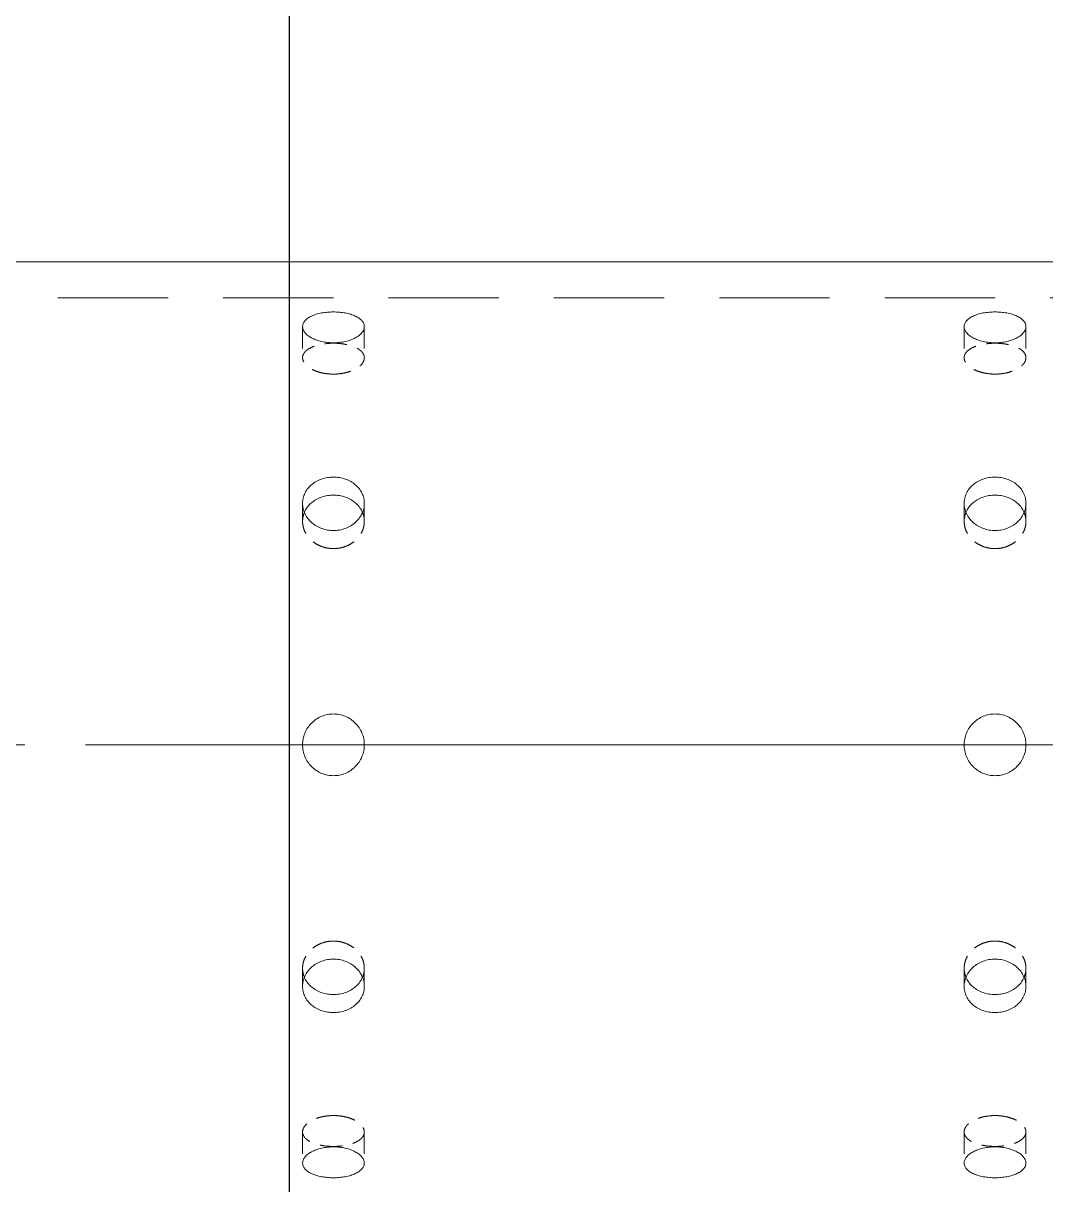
# Model space of a CAD drawing. Header units: millimetres. Extents: x -46397 to 283259, y -8690 to 23983.
# Drawn here: x 120721.3 to 120953.1, y 199.9 to 463.3 of the extents above; entities that cross this region are included whole.
import ezdxf

# ---------------------------------------------------------------- set-up
doc = ezdxf.new("R2010")
doc.units = ezdxf.units.MM
doc.linetypes.add('CENTER', pattern=[2, 1.25, -0.25, 0.25, -0.25])
doc.linetypes.add('HIDDENX2', pattern=[0.75, 0.5, -0.25])
doc.layers.add('DUONGCHINH', color=7, linetype='Continuous', lineweight=25)
doc.layers.add('DUONGTAM', color=1, linetype='CENTER', lineweight=0)
doc.layers.add('flashshoot', color=7, linetype='Continuous')

# ---------------------------------------------------------------- blocks, each defined once
blk = doc.blocks.new('A$C90275d84')
at = {"color": 2, "linetype": 'Continuous', "lineweight": 0, "ltscale": 10}
blk.add_line((-109.55, 1960), (-109.55, -3000), dxfattribs=at)
at = {"color": 1, "linetype": 'HIDDENX2', "lineweight": 0, "ltscale": 50}
blk.add_line((-101.37, 1960), (-101.37, -3000), dxfattribs=at)
at = {"color": 1, "linetype": 'HIDDENX2', "lineweight": 0, "ltscale": 10}
for p, q in [((-94.87, -1333), (-87.79, -1333)), ((-54.77, -1333), (-50.68, -1333)), ((50.68, -1333), (54.77, -1333)), ((87.79, -1333), (94.87, -1333)), ((-94.87, -1347), (-87.79, -1347)), ((-54.77, -1347), (-50.68, -1347)), ((50.68, -1347), (54.77, -1347)), ((87.79, -1347), (94.87, -1347)), ((-94.87, -1483), (-87.79, -1483)), ((-54.77, -1483), (-50.68, -1483)), ((50.68, -1483), (54.77, -1483)), ((87.79, -1483), (94.87, -1483)), ((-94.87, -1497), (-87.79, -1497)), ((-54.77, -1497), (-50.68, -1497)), ((50.68, -1497), (54.77, -1497)), ((87.79, -1497), (94.87, -1497))]:
    blk.add_line(p, q, dxfattribs=at)
at = {"color": 2, "linetype": 'Continuous', "lineweight": 0, "ltscale": 10}
for points, knots in [([(-91.18, -1340), (-91.18, -1340.44), (-91.2, -1340.89), (-91.3, -1341.8), (-91.38, -1342.25), (-91.57, -1343.11), (-91.69, -1343.52), (-91.98, -1344.29), (-92.13, -1344.64), (-92.47, -1345.26), (-92.66, -1345.55), (-93.06, -1346.07), (-93.28, -1346.29), (-93.73, -1346.65), (-93.96, -1346.78), (-94.42, -1346.96), (-94.65, -1347), (-95.09, -1347), (-95.32, -1346.96), (-95.76, -1346.78), (-95.98, -1346.65), (-96.39, -1346.29), (-96.59, -1346.07), (-96.94, -1345.55), (-97.11, -1345.26), (-97.39, -1344.64), (-97.53, -1344.29), (-97.76, -1343.52), (-97.86, -1343.11), (-98.02, -1342.25), (-98.08, -1341.8), (-98.16, -1340.89), (-98.18, -1340.44), (-98.18, -1339.56), (-98.16, -1339.11), (-98.08, -1338.2), (-98.02, -1337.75), (-97.86, -1336.89), (-97.76, -1336.48), (-97.53, -1335.71), (-97.39, -1335.36), (-97.11, -1334.74), (-96.94, -1334.45), (-96.59, -1333.93), (-96.39, -1333.71), (-95.98, -1333.35), (-95.76, -1333.22), (-95.32, -1333.04), (-95.09, -1333), (-94.65, -1333), (-94.42, -1333.04), (-93.96, -1333.22), (-93.73, -1333.35), (-93.28, -1333.71), (-93.06, -1333.93), (-92.66, -1334.45), (-92.47, -1334.74), (-92.13, -1335.36), (-91.98, -1335.71), (-91.69, -1336.48), (-91.57, -1336.89), (-91.38, -1337.75), (-91.3, -1338.2), (-91.2, -1339.11), (-91.18, -1339.56), (-91.18, -1340)], [0, 0, 0, 0, 1.318789, 1.318789, 2.637578, 2.637578, 3.956368, 3.956368, 5.275157, 5.275157, 6.593945, 6.593945, 7.912734, 7.912734, 9.231522, 9.231522, 10.550311, 10.550311, 11.869099, 11.869099, 13.187888, 13.187888, 14.506676, 14.506676, 15.825465, 15.825465, 17.144254, 17.144254, 18.463043, 18.463043, 19.781833, 19.781833, 21.100622, 21.100622, 22.419411, 22.419411, 23.7382, 23.7382, 25.05699, 25.05699, 26.375779, 26.375779, 27.694567, 27.694567, 29.013356, 29.013356, 30.332144, 30.332144, 31.650933, 31.650933, 32.969721, 32.969721, 34.28851, 34.28851, 35.607298, 35.607298, 36.926087, 36.926087, 38.244876, 38.244876, 39.563665, 39.563665, 40.882454, 40.882454, 42.201244, 42.201244, 42.201244, 42.201244]), ([(-48.6, -1340), (-48.6, -1340.44), (-48.64, -1340.89), (-48.8, -1341.8), (-48.92, -1342.25), (-49.24, -1343.11), (-49.44, -1343.52), (-49.9, -1344.29), (-50.16, -1344.64), (-50.71, -1345.26), (-51.02, -1345.55), (-51.7, -1346.07), (-52.06, -1346.29), (-52.82, -1346.65), (-53.21, -1346.78), (-54, -1346.96), (-54.39, -1347), (-55.16, -1347), (-55.55, -1346.96), (-56.33, -1346.78), (-56.71, -1346.65), (-57.45, -1346.29), (-57.8, -1346.07), (-58.45, -1345.55), (-58.74, -1345.26), (-59.27, -1344.64), (-59.51, -1344.29), (-59.94, -1343.52), (-60.13, -1343.11), (-60.43, -1342.25), (-60.54, -1341.8), (-60.69, -1340.89), (-60.73, -1340.44), (-60.73, -1339.56), (-60.69, -1339.11), (-60.54, -1338.2), (-60.43, -1337.75), (-60.13, -1336.89), (-59.94, -1336.48), (-59.51, -1335.71), (-59.27, -1335.36), (-58.74, -1334.74), (-58.45, -1334.45), (-57.8, -1333.93), (-57.45, -1333.71), (-56.71, -1333.35), (-56.33, -1333.22), (-55.55, -1333.04), (-55.16, -1333), (-54.39, -1333), (-54, -1333.04), (-53.21, -1333.22), (-52.82, -1333.35), (-52.06, -1333.71), (-51.7, -1333.93), (-51.02, -1334.45), (-50.71, -1334.74), (-50.16, -1335.36), (-49.9, -1335.71), (-49.44, -1336.48), (-49.24, -1336.89), (-48.92, -1337.75), (-48.8, -1338.2), (-48.64, -1339.11), (-48.6, -1339.56), (-48.6, -1340)], [0, 0, 0, 0, 1.318789, 1.318789, 2.637578, 2.637578, 3.956368, 3.956368, 5.275157, 5.275157, 6.593945, 6.593945, 7.912734, 7.912734, 9.231522, 9.231522, 10.550311, 10.550311, 11.869099, 11.869099, 13.187888, 13.187888, 14.506676, 14.506676, 15.825465, 15.825465, 17.144254, 17.144254, 18.463043, 18.463043, 19.781833, 19.781833, 21.100622, 21.100622, 22.419411, 22.419411, 23.7382, 23.7382, 25.05699, 25.05699, 26.375779, 26.375779, 27.694567, 27.694567, 29.013356, 29.013356, 30.332144, 30.332144, 31.650933, 31.650933, 32.969721, 32.969721, 34.28851, 34.28851, 35.607298, 35.607298, 36.926087, 36.926087, 38.244876, 38.244876, 39.563665, 39.563665, 40.882454, 40.882454, 42.201244, 42.201244, 42.201244, 42.201244]), ([(-52.72, -1333.41), (-52.81, -1333.45), (-52.9, -1333.49), (-53.36, -1333.71), (-53.71, -1333.93), (-54.35, -1334.45), (-54.65, -1334.74), (-55.17, -1335.36), (-55.42, -1335.71), (-55.85, -1336.48), (-56.03, -1336.89), (-56.33, -1337.75), (-56.44, -1338.2), (-56.59, -1339.11), (-56.63, -1339.56), (-56.63, -1340.44), (-56.59, -1340.89), (-56.44, -1341.8), (-56.33, -1342.25), (-56.03, -1343.11), (-55.85, -1343.52), (-55.42, -1344.29), (-55.17, -1344.64), (-54.65, -1345.26), (-54.35, -1345.55), (-53.71, -1346.07), (-53.36, -1346.29), (-52.9, -1346.51), (-52.81, -1346.55), (-52.72, -1346.59)], [12.868165, 12.868165, 12.868165, 12.868165, 13.188536, 13.188536, 14.507389, 14.507389, 15.826243, 15.826243, 17.145097, 17.145097, 18.463951, 18.463951, 19.782805, 19.782805, 21.10166, 21.10166, 22.420514, 22.420514, 23.739368, 23.739368, 25.058222, 25.058222, 26.377077, 26.377077, 27.69593, 27.69593, 29.014783, 29.014783, 29.335155, 29.335155, 29.335155, 29.335155]), ([(-7, -1340), (-7, -1339.56), (-6.96, -1339.11), (-6.78, -1338.2), (-6.65, -1337.75), (-6.29, -1336.89), (-6.07, -1336.48), (-5.55, -1335.71), (-5.26, -1335.36), (-4.64, -1334.74), (-4.29, -1334.45), (-3.52, -1333.93), (-3.11, -1333.71), (-2.25, -1333.35), (-1.8, -1333.22), (-0.89, -1333.04), (-0.44, -1333), (0.44, -1333), (0.89, -1333.04), (1.8, -1333.22), (2.25, -1333.35), (3.11, -1333.71), (3.52, -1333.93), (4.29, -1334.45), (4.64, -1334.74), (5.26, -1335.36), (5.55, -1335.71), (6.07, -1336.48), (6.29, -1336.89), (6.65, -1337.75), (6.78, -1338.2), (6.96, -1339.11), (7, -1339.56), (7, -1340.44), (6.96, -1340.89), (6.78, -1341.8), (6.65, -1342.25), (6.29, -1343.11), (6.07, -1343.52), (5.55, -1344.29), (5.26, -1344.64), (4.64, -1345.26), (4.29, -1345.55), (3.52, -1346.07), (3.11, -1346.29), (2.25, -1346.65), (1.8, -1346.78), (0.89, -1346.96), (0.44, -1347), (-0.44, -1347), (-0.89, -1346.96), (-1.8, -1346.78), (-2.25, -1346.65), (-3.11, -1346.29), (-3.52, -1346.07), (-4.29, -1345.55), (-4.64, -1345.26), (-5.26, -1344.64), (-5.55, -1344.29), (-6.07, -1343.52), (-6.29, -1343.11), (-6.65, -1342.25), (-6.78, -1341.8), (-6.96, -1340.89), (-7, -1340.44), (-7, -1340)], [0, 0, 0, 0, 1.318789, 1.318789, 2.637578, 2.637578, 3.956368, 3.956368, 5.275157, 5.275157, 6.593945, 6.593945, 7.912734, 7.912734, 9.231522, 9.231522, 10.550311, 10.550311, 11.869099, 11.869099, 13.187888, 13.187888, 14.506676, 14.506676, 15.825465, 15.825465, 17.144254, 17.144254, 18.463043, 18.463043, 19.781833, 19.781833, 21.100622, 21.100622, 22.419411, 22.419411, 23.7382, 23.7382, 25.05699, 25.05699, 26.375779, 26.375779, 27.694567, 27.694567, 29.013356, 29.013356, 30.332144, 30.332144, 31.650933, 31.650933, 32.969721, 32.969721, 34.28851, 34.28851, 35.607298, 35.607298, 36.926087, 36.926087, 38.244876, 38.244876, 39.563665, 39.563665, 40.882454, 40.882454, 42.201244, 42.201244, 42.201244, 42.201244]), ([(48.6, -1340), (48.6, -1339.56), (48.64, -1339.11), (48.8, -1338.2), (48.92, -1337.75), (49.24, -1336.89), (49.44, -1336.48), (49.9, -1335.71), (50.16, -1335.36), (50.71, -1334.74), (51.02, -1334.45), (51.7, -1333.93), (52.06, -1333.71), (52.82, -1333.35), (53.21, -1333.22), (54, -1333.04), (54.39, -1333), (55.16, -1333), (55.55, -1333.04), (56.33, -1333.22), (56.71, -1333.35), (57.45, -1333.71), (57.8, -1333.93), (58.45, -1334.45), (58.74, -1334.74), (59.27, -1335.36), (59.51, -1335.71), (59.94, -1336.48), (60.13, -1336.89), (60.43, -1337.75), (60.54, -1338.2), (60.69, -1339.11), (60.73, -1339.56), (60.73, -1340.44), (60.69, -1340.89), (60.54, -1341.8), (60.43, -1342.25), (60.13, -1343.11), (59.94, -1343.52), (59.51, -1344.29), (59.27, -1344.64), (58.74, -1345.26), (58.45, -1345.55), (57.8, -1346.07), (57.45, -1346.29), (56.71, -1346.65), (56.33, -1346.78), (55.55, -1346.96), (55.16, -1347), (54.39, -1347), (54, -1346.96), (53.21, -1346.78), (52.82, -1346.65), (52.06, -1346.29), (51.7, -1346.07), (51.02, -1345.55), (50.71, -1345.26), (50.16, -1344.64), (49.9, -1344.29), (49.44, -1343.52), (49.24, -1343.11), (48.92, -1342.25), (48.8, -1341.8), (48.64, -1340.89), (48.6, -1340.44), (48.6, -1340)], [0, 0, 0, 0, 1.318789, 1.318789, 2.637578, 2.637578, 3.956368, 3.956368, 5.275157, 5.275157, 6.593945, 6.593945, 7.912734, 7.912734, 9.231522, 9.231522, 10.550311, 10.550311, 11.869099, 11.869099, 13.187888, 13.187888, 14.506676, 14.506676, 15.825465, 15.825465, 17.144254, 17.144254, 18.463043, 18.463043, 19.781833, 19.781833, 21.100622, 21.100622, 22.419411, 22.419411, 23.7382, 23.7382, 25.05699, 25.05699, 26.375779, 26.375779, 27.694567, 27.694567, 29.013356, 29.013356, 30.332144, 30.332144, 31.650933, 31.650933, 32.969721, 32.969721, 34.28851, 34.28851, 35.607298, 35.607298, 36.926087, 36.926087, 38.244876, 38.244876, 39.563665, 39.563665, 40.882454, 40.882454, 42.201244, 42.201244, 42.201244, 42.201244]), ([(52.72, -1346.59), (52.81, -1346.55), (52.9, -1346.51), (53.36, -1346.29), (53.71, -1346.07), (54.35, -1345.55), (54.65, -1345.26), (55.17, -1344.64), (55.42, -1344.29), (55.85, -1343.52), (56.03, -1343.11), (56.33, -1342.25), (56.44, -1341.8), (56.59, -1340.89), (56.63, -1340.44), (56.63, -1339.56), (56.59, -1339.11), (56.44, -1338.2), (56.33, -1337.75), (56.03, -1336.89), (55.85, -1336.48), (55.42, -1335.71), (55.17, -1335.36), (54.65, -1334.74), (54.35, -1334.45), (53.71, -1333.93), (53.36, -1333.71), (52.9, -1333.49), (52.81, -1333.45), (52.72, -1333.41)], [12.868165, 12.868165, 12.868165, 12.868165, 13.188536, 13.188536, 14.507389, 14.507389, 15.826243, 15.826243, 17.145097, 17.145097, 18.463951, 18.463951, 19.782805, 19.782805, 21.10166, 21.10166, 22.420514, 22.420514, 23.739368, 23.739368, 25.058222, 25.058222, 26.377077, 26.377077, 27.69593, 27.69593, 29.014783, 29.014783, 29.335155, 29.335155, 29.335155, 29.335155]), ([(91.18, -1340), (91.18, -1339.56), (91.2, -1339.11), (91.3, -1338.2), (91.38, -1337.75), (91.57, -1336.89), (91.69, -1336.48), (91.98, -1335.71), (92.13, -1335.36), (92.47, -1334.74), (92.66, -1334.45), (93.06, -1333.93), (93.28, -1333.71), (93.73, -1333.35), (93.96, -1333.22), (94.42, -1333.04), (94.65, -1333), (95.09, -1333), (95.32, -1333.04), (95.76, -1333.22), (95.98, -1333.35), (96.39, -1333.71), (96.59, -1333.93), (96.94, -1334.45), (97.11, -1334.74), (97.39, -1335.36), (97.53, -1335.71), (97.76, -1336.48), (97.86, -1336.89), (98.02, -1337.75), (98.08, -1338.2), (98.16, -1339.11), (98.18, -1339.56), (98.18, -1340.44), (98.16, -1340.89), (98.08, -1341.8), (98.02, -1342.25), (97.86, -1343.11), (97.76, -1343.52), (97.53, -1344.29), (97.39, -1344.64), (97.11, -1345.26), (96.94, -1345.55), (96.59, -1346.07), (96.39, -1346.29), (95.98, -1346.65), (95.76, -1346.78), (95.32, -1346.96), (95.09, -1347), (94.65, -1347), (94.42, -1346.96), (93.96, -1346.78), (93.73, -1346.65), (93.28, -1346.29), (93.06, -1346.07), (92.66, -1345.55), (92.47, -1345.26), (92.13, -1344.64), (91.98, -1344.29), (91.69, -1343.52), (91.57, -1343.11), (91.38, -1342.25), (91.3, -1341.8), (91.2, -1340.89), (91.18, -1340.44), (91.18, -1340)], [0, 0, 0, 0, 1.318789, 1.318789, 2.637578, 2.637578, 3.956368, 3.956368, 5.275157, 5.275157, 6.593945, 6.593945, 7.912734, 7.912734, 9.231522, 9.231522, 10.550311, 10.550311, 11.869099, 11.869099, 13.187888, 13.187888, 14.506676, 14.506676, 15.825465, 15.825465, 17.144254, 17.144254, 18.463043, 18.463043, 19.781833, 19.781833, 21.100622, 21.100622, 22.419411, 22.419411, 23.7382, 23.7382, 25.05699, 25.05699, 26.375779, 26.375779, 27.694567, 27.694567, 29.013356, 29.013356, 30.332144, 30.332144, 31.650933, 31.650933, 32.969721, 32.969721, 34.28851, 34.28851, 35.607298, 35.607298, 36.926087, 36.926087, 38.244876, 38.244876, 39.563665, 39.563665, 40.882454, 40.882454, 42.201244, 42.201244, 42.201244, 42.201244]), ([(-91.18, -1490), (-91.18, -1490.44), (-91.2, -1490.89), (-91.3, -1491.8), (-91.38, -1492.25), (-91.57, -1493.11), (-91.69, -1493.52), (-91.98, -1494.29), (-92.13, -1494.64), (-92.47, -1495.26), (-92.66, -1495.55), (-93.06, -1496.07), (-93.28, -1496.29), (-93.73, -1496.65), (-93.96, -1496.78), (-94.42, -1496.96), (-94.65, -1497), (-95.09, -1497), (-95.32, -1496.96), (-95.76, -1496.78), (-95.98, -1496.65), (-96.39, -1496.29), (-96.59, -1496.07), (-96.94, -1495.55), (-97.11, -1495.26), (-97.39, -1494.64), (-97.53, -1494.29), (-97.76, -1493.52), (-97.86, -1493.11), (-98.02, -1492.25), (-98.08, -1491.8), (-98.16, -1490.89), (-98.18, -1490.44), (-98.18, -1489.56), (-98.16, -1489.11), (-98.08, -1488.2), (-98.02, -1487.75), (-97.86, -1486.89), (-97.76, -1486.48), (-97.53, -1485.71), (-97.39, -1485.36), (-97.11, -1484.74), (-96.94, -1484.45), (-96.59, -1483.93), (-96.39, -1483.71), (-95.98, -1483.35), (-95.76, -1483.22), (-95.32, -1483.04), (-95.09, -1483), (-94.65, -1483), (-94.42, -1483.04), (-93.96, -1483.22), (-93.73, -1483.35), (-93.28, -1483.71), (-93.06, -1483.93), (-92.66, -1484.45), (-92.47, -1484.74), (-92.13, -1485.36), (-91.98, -1485.71), (-91.69, -1486.48), (-91.57, -1486.89), (-91.38, -1487.75), (-91.3, -1488.2), (-91.2, -1489.11), (-91.18, -1489.56), (-91.18, -1490)], [0, 0, 0, 0, 1.318789, 1.318789, 2.637578, 2.637578, 3.956368, 3.956368, 5.275157, 5.275157, 6.593945, 6.593945, 7.912734, 7.912734, 9.231522, 9.231522, 10.550311, 10.550311, 11.869099, 11.869099, 13.187888, 13.187888, 14.506676, 14.506676, 15.825465, 15.825465, 17.144254, 17.144254, 18.463043, 18.463043, 19.781833, 19.781833, 21.100622, 21.100622, 22.419411, 22.419411, 23.7382, 23.7382, 25.05699, 25.05699, 26.375779, 26.375779, 27.694567, 27.694567, 29.013356, 29.013356, 30.332144, 30.332144, 31.650933, 31.650933, 32.969721, 32.969721, 34.28851, 34.28851, 35.607298, 35.607298, 36.926087, 36.926087, 38.244876, 38.244876, 39.563665, 39.563665, 40.882454, 40.882454, 42.201244, 42.201244, 42.201244, 42.201244]), ([(-48.6, -1490), (-48.6, -1490.44), (-48.64, -1490.89), (-48.8, -1491.8), (-48.92, -1492.25), (-49.24, -1493.11), (-49.44, -1493.52), (-49.9, -1494.29), (-50.16, -1494.64), (-50.71, -1495.26), (-51.02, -1495.55), (-51.7, -1496.07), (-52.06, -1496.29), (-52.82, -1496.65), (-53.21, -1496.78), (-54, -1496.96), (-54.39, -1497), (-55.16, -1497), (-55.55, -1496.96), (-56.33, -1496.78), (-56.71, -1496.65), (-57.45, -1496.29), (-57.8, -1496.07), (-58.45, -1495.55), (-58.74, -1495.26), (-59.27, -1494.64), (-59.51, -1494.29), (-59.94, -1493.52), (-60.13, -1493.11), (-60.43, -1492.25), (-60.54, -1491.8), (-60.69, -1490.89), (-60.73, -1490.44), (-60.73, -1489.56), (-60.69, -1489.11), (-60.54, -1488.2), (-60.43, -1487.75), (-60.13, -1486.89), (-59.94, -1486.48), (-59.51, -1485.71), (-59.27, -1485.36), (-58.74, -1484.74), (-58.45, -1484.45), (-57.8, -1483.93), (-57.45, -1483.71), (-56.71, -1483.35), (-56.33, -1483.22), (-55.55, -1483.04), (-55.16, -1483), (-54.39, -1483), (-54, -1483.04), (-53.21, -1483.22), (-52.82, -1483.35), (-52.06, -1483.71), (-51.7, -1483.93), (-51.02, -1484.45), (-50.71, -1484.74), (-50.16, -1485.36), (-49.9, -1485.71), (-49.44, -1486.48), (-49.24, -1486.89), (-48.92, -1487.75), (-48.8, -1488.2), (-48.64, -1489.11), (-48.6, -1489.56), (-48.6, -1490)], [0, 0, 0, 0, 1.318789, 1.318789, 2.637578, 2.637578, 3.956368, 3.956368, 5.275157, 5.275157, 6.593945, 6.593945, 7.912734, 7.912734, 9.231522, 9.231522, 10.550311, 10.550311, 11.869099, 11.869099, 13.187888, 13.187888, 14.506676, 14.506676, 15.825465, 15.825465, 17.144254, 17.144254, 18.463043, 18.463043, 19.781833, 19.781833, 21.100622, 21.100622, 22.419411, 22.419411, 23.7382, 23.7382, 25.05699, 25.05699, 26.375779, 26.375779, 27.694567, 27.694567, 29.013356, 29.013356, 30.332144, 30.332144, 31.650933, 31.650933, 32.969721, 32.969721, 34.28851, 34.28851, 35.607298, 35.607298, 36.926087, 36.926087, 38.244876, 38.244876, 39.563665, 39.563665, 40.882454, 40.882454, 42.201244, 42.201244, 42.201244, 42.201244]), ([(-7, -1490), (-7, -1489.56), (-6.96, -1489.11), (-6.78, -1488.2), (-6.65, -1487.75), (-6.29, -1486.89), (-6.07, -1486.48), (-5.55, -1485.71), (-5.26, -1485.36), (-4.64, -1484.74), (-4.29, -1484.45), (-3.52, -1483.93), (-3.11, -1483.71), (-2.25, -1483.35), (-1.8, -1483.22), (-0.89, -1483.04), (-0.44, -1483), (0.44, -1483), (0.89, -1483.04), (1.8, -1483.22), (2.25, -1483.35), (3.11, -1483.71), (3.52, -1483.93), (4.29, -1484.45), (4.64, -1484.74), (5.26, -1485.36), (5.55, -1485.71), (6.07, -1486.48), (6.29, -1486.89), (6.65, -1487.75), (6.78, -1488.2), (6.96, -1489.11), (7, -1489.56), (7, -1490.44), (6.96, -1490.89), (6.78, -1491.8), (6.65, -1492.25), (6.29, -1493.11), (6.07, -1493.52), (5.55, -1494.29), (5.26, -1494.64), (4.64, -1495.26), (4.29, -1495.55), (3.52, -1496.07), (3.11, -1496.29), (2.25, -1496.65), (1.8, -1496.78), (0.89, -1496.96), (0.44, -1497), (-0.44, -1497), (-0.89, -1496.96), (-1.8, -1496.78), (-2.25, -1496.65), (-3.11, -1496.29), (-3.52, -1496.07), (-4.29, -1495.55), (-4.64, -1495.26), (-5.26, -1494.64), (-5.55, -1494.29), (-6.07, -1493.52), (-6.29, -1493.11), (-6.65, -1492.25), (-6.78, -1491.8), (-6.96, -1490.89), (-7, -1490.44), (-7, -1490)], [0, 0, 0, 0, 1.318789, 1.318789, 2.637578, 2.637578, 3.956368, 3.956368, 5.275157, 5.275157, 6.593945, 6.593945, 7.912734, 7.912734, 9.231522, 9.231522, 10.550311, 10.550311, 11.869099, 11.869099, 13.187888, 13.187888, 14.506676, 14.506676, 15.825465, 15.825465, 17.144254, 17.144254, 18.463043, 18.463043, 19.781833, 19.781833, 21.100622, 21.100622, 22.419411, 22.419411, 23.7382, 23.7382, 25.05699, 25.05699, 26.375779, 26.375779, 27.694567, 27.694567, 29.013356, 29.013356, 30.332144, 30.332144, 31.650933, 31.650933, 32.969721, 32.969721, 34.28851, 34.28851, 35.607298, 35.607298, 36.926087, 36.926087, 38.244876, 38.244876, 39.563665, 39.563665, 40.882454, 40.882454, 42.201244, 42.201244, 42.201244, 42.201244]), ([(48.6, -1490), (48.6, -1489.56), (48.64, -1489.11), (48.8, -1488.2), (48.92, -1487.75), (49.24, -1486.89), (49.44, -1486.48), (49.9, -1485.71), (50.16, -1485.36), (50.71, -1484.74), (51.02, -1484.45), (51.7, -1483.93), (52.06, -1483.71), (52.82, -1483.35), (53.21, -1483.22), (54, -1483.04), (54.39, -1483), (55.16, -1483), (55.55, -1483.04), (56.33, -1483.22), (56.71, -1483.35), (57.45, -1483.71), (57.8, -1483.93), (58.45, -1484.45), (58.74, -1484.74), (59.27, -1485.36), (59.51, -1485.71), (59.94, -1486.48), (60.13, -1486.89), (60.43, -1487.75), (60.54, -1488.2), (60.69, -1489.11), (60.73, -1489.56), (60.73, -1490.44), (60.69, -1490.89), (60.54, -1491.8), (60.43, -1492.25), (60.13, -1493.11), (59.94, -1493.52), (59.51, -1494.29), (59.27, -1494.64), (58.74, -1495.26), (58.45, -1495.55), (57.8, -1496.07), (57.45, -1496.29), (56.71, -1496.65), (56.33, -1496.78), (55.55, -1496.96), (55.16, -1497), (54.39, -1497), (54, -1496.96), (53.21, -1496.78), (52.82, -1496.65), (52.06, -1496.29), (51.7, -1496.07), (51.02, -1495.55), (50.71, -1495.26), (50.16, -1494.64), (49.9, -1494.29), (49.44, -1493.52), (49.24, -1493.11), (48.92, -1492.25), (48.8, -1491.8), (48.64, -1490.89), (48.6, -1490.44), (48.6, -1490)], [0, 0, 0, 0, 1.318789, 1.318789, 2.637578, 2.637578, 3.956368, 3.956368, 5.275157, 5.275157, 6.593945, 6.593945, 7.912734, 7.912734, 9.231522, 9.231522, 10.550311, 10.550311, 11.869099, 11.869099, 13.187888, 13.187888, 14.506676, 14.506676, 15.825465, 15.825465, 17.144254, 17.144254, 18.463043, 18.463043, 19.781833, 19.781833, 21.100622, 21.100622, 22.419411, 22.419411, 23.7382, 23.7382, 25.05699, 25.05699, 26.375779, 26.375779, 27.694567, 27.694567, 29.013356, 29.013356, 30.332144, 30.332144, 31.650933, 31.650933, 32.969721, 32.969721, 34.28851, 34.28851, 35.607298, 35.607298, 36.926087, 36.926087, 38.244876, 38.244876, 39.563665, 39.563665, 40.882454, 40.882454, 42.201244, 42.201244, 42.201244, 42.201244]), ([(91.18, -1490), (91.18, -1489.56), (91.2, -1489.11), (91.3, -1488.2), (91.38, -1487.75), (91.57, -1486.89), (91.69, -1486.48), (91.98, -1485.71), (92.13, -1485.36), (92.47, -1484.74), (92.66, -1484.45), (93.06, -1483.93), (93.28, -1483.71), (93.73, -1483.35), (93.96, -1483.22), (94.42, -1483.04), (94.65, -1483), (95.09, -1483), (95.32, -1483.04), (95.76, -1483.22), (95.98, -1483.35), (96.39, -1483.71), (96.59, -1483.93), (96.94, -1484.45), (97.11, -1484.74), (97.39, -1485.36), (97.53, -1485.71), (97.76, -1486.48), (97.86, -1486.89), (98.02, -1487.75), (98.08, -1488.2), (98.16, -1489.11), (98.18, -1489.56), (98.18, -1490.44), (98.16, -1490.89), (98.08, -1491.8), (98.02, -1492.25), (97.86, -1493.11), (97.76, -1493.52), (97.53, -1494.29), (97.39, -1494.64), (97.11, -1495.26), (96.94, -1495.55), (96.59, -1496.07), (96.39, -1496.29), (95.98, -1496.65), (95.76, -1496.78), (95.32, -1496.96), (95.09, -1497), (94.65, -1497), (94.42, -1496.96), (93.96, -1496.78), (93.73, -1496.65), (93.28, -1496.29), (93.06, -1496.07), (92.66, -1495.55), (92.47, -1495.26), (92.13, -1494.64), (91.98, -1494.29), (91.69, -1493.52), (91.57, -1493.11), (91.38, -1492.25), (91.3, -1491.8), (91.2, -1490.89), (91.18, -1490.44), (91.18, -1490)], [0, 0, 0, 0, 1.318789, 1.318789, 2.637578, 2.637578, 3.956368, 3.956368, 5.275157, 5.275157, 6.593945, 6.593945, 7.912734, 7.912734, 9.231522, 9.231522, 10.550311, 10.550311, 11.869099, 11.869099, 13.187888, 13.187888, 14.506676, 14.506676, 15.825465, 15.825465, 17.144254, 17.144254, 18.463043, 18.463043, 19.781833, 19.781833, 21.100622, 21.100622, 22.419411, 22.419411, 23.7382, 23.7382, 25.05699, 25.05699, 26.375779, 26.375779, 27.694567, 27.694567, 29.013356, 29.013356, 30.332144, 30.332144, 31.650933, 31.650933, 32.969721, 32.969721, 34.28851, 34.28851, 35.607298, 35.607298, 36.926087, 36.926087, 38.244876, 38.244876, 39.563665, 39.563665, 40.882454, 40.882454, 42.201244, 42.201244, 42.201244, 42.201244]), ([(-52.72, -1483.41), (-52.81, -1483.45), (-52.9, -1483.49), (-53.36, -1483.71), (-53.71, -1483.93), (-54.35, -1484.45), (-54.65, -1484.74), (-55.17, -1485.36), (-55.42, -1485.71), (-55.85, -1486.48), (-56.03, -1486.89), (-56.33, -1487.75), (-56.44, -1488.2), (-56.59, -1489.11), (-56.63, -1489.56), (-56.63, -1490.44), (-56.59, -1490.89), (-56.44, -1491.8), (-56.33, -1492.25), (-56.03, -1493.11), (-55.85, -1493.52), (-55.42, -1494.29), (-55.17, -1494.64), (-54.65, -1495.26), (-54.35, -1495.55), (-53.71, -1496.07), (-53.36, -1496.29), (-52.9, -1496.51), (-52.81, -1496.55), (-52.72, -1496.59)], [12.868165, 12.868165, 12.868165, 12.868165, 13.188536, 13.188536, 14.507389, 14.507389, 15.826243, 15.826243, 17.145097, 17.145097, 18.463951, 18.463951, 19.782805, 19.782805, 21.10166, 21.10166, 22.420514, 22.420514, 23.739368, 23.739368, 25.058222, 25.058222, 26.377077, 26.377077, 27.69593, 27.69593, 29.014783, 29.014783, 29.335155, 29.335155, 29.335155, 29.335155]), ([(52.72, -1496.59), (52.81, -1496.55), (52.9, -1496.51), (53.36, -1496.29), (53.71, -1496.07), (54.35, -1495.55), (54.65, -1495.26), (55.17, -1494.64), (55.42, -1494.29), (55.85, -1493.52), (56.03, -1493.11), (56.33, -1492.25), (56.44, -1491.8), (56.59, -1490.89), (56.63, -1490.44), (56.63, -1489.56), (56.59, -1489.11), (56.44, -1488.2), (56.33, -1487.75), (56.03, -1486.89), (55.85, -1486.48), (55.42, -1485.71), (55.17, -1485.36), (54.65, -1484.74), (54.35, -1484.45), (53.71, -1483.93), (53.36, -1483.71), (52.9, -1483.49), (52.81, -1483.45), (52.72, -1483.41)], [12.868165, 12.868165, 12.868165, 12.868165, 13.188536, 13.188536, 14.507389, 14.507389, 15.826243, 15.826243, 17.145097, 17.145097, 18.463951, 18.463951, 19.782805, 19.782805, 21.10166, 21.10166, 22.420514, 22.420514, 23.739368, 23.739368, 25.058222, 25.058222, 26.377077, 26.377077, 27.69593, 27.69593, 29.014783, 29.014783, 29.335155, 29.335155, 29.335155, 29.335155])]:
    blk.add_open_spline(points, degree=3, knots=knots, dxfattribs=at)
at = {"color": 1, "linetype": 'HIDDENX2', "lineweight": 0, "ltscale": 10}
for points, knots in [([(-84.08, -1340), (-84.08, -1339.56), (-84.1, -1339.11), (-84.2, -1338.2), (-84.28, -1337.75), (-84.48, -1336.89), (-84.6, -1336.48), (-84.88, -1335.71), (-85.04, -1335.36), (-85.38, -1334.74), (-85.57, -1334.45), (-85.97, -1333.93), (-86.19, -1333.71), (-86.64, -1333.35), (-86.88, -1333.22), (-87.34, -1333.04), (-87.57, -1333), (-88.01, -1333), (-88.23, -1333.04), (-88.68, -1333.22), (-88.89, -1333.35), (-89.3, -1333.71), (-89.5, -1333.93), (-89.86, -1334.45), (-90.02, -1334.74), (-90.3, -1335.36), (-90.43, -1335.71), (-90.66, -1336.48), (-90.76, -1336.89), (-90.92, -1337.75), (-90.98, -1338.2), (-91.06, -1339.11), (-91.08, -1339.56), (-91.08, -1340.44), (-91.06, -1340.89), (-90.98, -1341.8), (-90.92, -1342.25), (-90.76, -1343.11), (-90.66, -1343.52), (-90.43, -1344.29), (-90.3, -1344.64), (-90.02, -1345.26), (-89.86, -1345.55), (-89.5, -1346.07), (-89.3, -1346.29), (-88.89, -1346.65), (-88.68, -1346.78), (-88.23, -1346.96), (-88.01, -1347), (-87.57, -1347), (-87.34, -1346.96), (-86.88, -1346.78), (-86.64, -1346.65), (-86.19, -1346.29), (-85.97, -1346.07), (-85.57, -1345.55), (-85.38, -1345.26), (-85.04, -1344.64), (-84.88, -1344.29), (-84.6, -1343.52), (-84.48, -1343.11), (-84.28, -1342.25), (-84.2, -1341.8), (-84.1, -1340.89), (-84.08, -1340.44), (-84.08, -1340)], [0, 0, 0, 0, 1.318854, 1.318854, 2.637708, 2.637708, 3.956563, 3.956563, 5.275417, 5.275417, 6.59427, 6.59427, 7.913123, 7.913123, 9.231977, 9.231977, 10.55083, 10.55083, 11.869683, 11.869683, 13.188536, 13.188536, 14.507389, 14.507389, 15.826243, 15.826243, 17.145097, 17.145097, 18.463951, 18.463951, 19.782805, 19.782805, 21.10166, 21.10166, 22.420514, 22.420514, 23.739368, 23.739368, 25.058222, 25.058222, 26.377077, 26.377077, 27.69593, 27.69593, 29.014783, 29.014783, 30.333636, 30.333636, 31.652489, 31.652489, 32.971343, 32.971343, 34.290196, 34.290196, 35.609049, 35.609049, 36.927902, 36.927902, 38.246757, 38.246757, 39.565611, 39.565611, 40.884465, 40.884465, 42.203319, 42.203319, 42.203319, 42.203319]), ([(-44.5, -1340), (-44.5, -1339.56), (-44.54, -1339.11), (-44.7, -1338.2), (-44.82, -1337.75), (-45.14, -1336.89), (-45.34, -1336.48), (-45.8, -1335.71), (-46.06, -1335.36), (-46.61, -1334.74), (-46.93, -1334.45), (-47.6, -1333.93), (-47.97, -1333.71), (-48.73, -1333.35), (-49.12, -1333.22), (-49.91, -1333.04), (-50.3, -1333), (-51.07, -1333), (-51.46, -1333.04), (-52.14, -1333.2), (-52.43, -1333.29), (-52.72, -1333.41)], [0, 0, 0, 0, 1.318854, 1.318854, 2.637708, 2.637708, 3.956563, 3.956563, 5.275417, 5.275417, 6.59427, 6.59427, 7.913123, 7.913123, 9.231977, 9.231977, 10.55083, 10.55083, 11.869683, 11.869683, 12.868165, 12.868165, 12.868165, 12.868165]), ([(52.72, -1333.41), (52.43, -1333.29), (52.14, -1333.2), (51.46, -1333.04), (51.07, -1333), (50.3, -1333), (49.91, -1333.04), (49.12, -1333.22), (48.73, -1333.35), (47.97, -1333.71), (47.6, -1333.93), (46.93, -1334.45), (46.61, -1334.74), (46.06, -1335.36), (45.8, -1335.71), (45.34, -1336.48), (45.14, -1336.89), (44.82, -1337.75), (44.7, -1338.2), (44.54, -1339.11), (44.5, -1339.56), (44.5, -1340)], [29.335155, 29.335155, 29.335155, 29.335155, 30.333636, 30.333636, 31.652489, 31.652489, 32.971343, 32.971343, 34.290196, 34.290196, 35.609049, 35.609049, 36.927902, 36.927902, 38.246757, 38.246757, 39.565611, 39.565611, 40.884465, 40.884465, 42.203319, 42.203319, 42.203319, 42.203319]), ([(84.08, -1340), (84.08, -1340.44), (84.1, -1340.89), (84.2, -1341.8), (84.28, -1342.25), (84.48, -1343.11), (84.6, -1343.52), (84.88, -1344.29), (85.04, -1344.64), (85.38, -1345.26), (85.57, -1345.55), (85.97, -1346.07), (86.19, -1346.29), (86.64, -1346.65), (86.88, -1346.78), (87.34, -1346.96), (87.57, -1347), (88.01, -1347), (88.23, -1346.96), (88.68, -1346.78), (88.89, -1346.65), (89.3, -1346.29), (89.5, -1346.07), (89.86, -1345.55), (90.02, -1345.26), (90.3, -1344.64), (90.43, -1344.29), (90.66, -1343.52), (90.76, -1343.11), (90.92, -1342.25), (90.98, -1341.8), (91.06, -1340.89), (91.08, -1340.44), (91.08, -1339.56), (91.06, -1339.11), (90.98, -1338.2), (90.92, -1337.75), (90.76, -1336.89), (90.66, -1336.48), (90.43, -1335.71), (90.3, -1335.36), (90.02, -1334.74), (89.86, -1334.45), (89.5, -1333.93), (89.3, -1333.71), (88.89, -1333.35), (88.68, -1333.22), (88.23, -1333.04), (88.01, -1333), (87.57, -1333), (87.34, -1333.04), (86.88, -1333.22), (86.64, -1333.35), (86.19, -1333.71), (85.97, -1333.93), (85.57, -1334.45), (85.38, -1334.74), (85.04, -1335.36), (84.88, -1335.71), (84.6, -1336.48), (84.48, -1336.89), (84.28, -1337.75), (84.2, -1338.2), (84.1, -1339.11), (84.08, -1339.56), (84.08, -1340)], [0, 0, 0, 0, 1.318854, 1.318854, 2.637708, 2.637708, 3.956563, 3.956563, 5.275417, 5.275417, 6.59427, 6.59427, 7.913123, 7.913123, 9.231977, 9.231977, 10.55083, 10.55083, 11.869683, 11.869683, 13.188536, 13.188536, 14.507389, 14.507389, 15.826243, 15.826243, 17.145097, 17.145097, 18.463951, 18.463951, 19.782805, 19.782805, 21.10166, 21.10166, 22.420514, 22.420514, 23.739368, 23.739368, 25.058222, 25.058222, 26.377077, 26.377077, 27.69593, 27.69593, 29.014783, 29.014783, 30.333636, 30.333636, 31.652489, 31.652489, 32.971343, 32.971343, 34.290196, 34.290196, 35.609049, 35.609049, 36.927902, 36.927902, 38.246757, 38.246757, 39.565611, 39.565611, 40.884465, 40.884465, 42.203319, 42.203319, 42.203319, 42.203319]), ([(-52.72, -1346.59), (-52.43, -1346.71), (-52.14, -1346.8), (-51.46, -1346.96), (-51.07, -1347), (-50.3, -1347), (-49.91, -1346.96), (-49.12, -1346.78), (-48.73, -1346.65), (-47.97, -1346.29), (-47.6, -1346.07), (-46.93, -1345.55), (-46.61, -1345.26), (-46.06, -1344.64), (-45.8, -1344.29), (-45.34, -1343.52), (-45.14, -1343.11), (-44.82, -1342.25), (-44.7, -1341.8), (-44.54, -1340.89), (-44.5, -1340.44), (-44.5, -1340)], [29.335155, 29.335155, 29.335155, 29.335155, 30.333636, 30.333636, 31.652489, 31.652489, 32.971343, 32.971343, 34.290196, 34.290196, 35.609049, 35.609049, 36.927902, 36.927902, 38.246757, 38.246757, 39.565611, 39.565611, 40.884465, 40.884465, 42.203319, 42.203319, 42.203319, 42.203319]), ([(44.5, -1340), (44.5, -1340.44), (44.54, -1340.89), (44.7, -1341.8), (44.82, -1342.25), (45.14, -1343.11), (45.34, -1343.52), (45.8, -1344.29), (46.06, -1344.64), (46.61, -1345.26), (46.93, -1345.55), (47.6, -1346.07), (47.97, -1346.29), (48.73, -1346.65), (49.12, -1346.78), (49.91, -1346.96), (50.3, -1347), (51.07, -1347), (51.46, -1346.96), (52.14, -1346.8), (52.43, -1346.71), (52.72, -1346.59)], [0, 0, 0, 0, 1.318854, 1.318854, 2.637708, 2.637708, 3.956563, 3.956563, 5.275417, 5.275417, 6.59427, 6.59427, 7.913123, 7.913123, 9.231977, 9.231977, 10.55083, 10.55083, 11.869683, 11.869683, 12.868165, 12.868165, 12.868165, 12.868165]), ([(-84.08, -1490), (-84.08, -1489.56), (-84.1, -1489.11), (-84.2, -1488.2), (-84.28, -1487.75), (-84.48, -1486.89), (-84.6, -1486.48), (-84.88, -1485.71), (-85.04, -1485.36), (-85.38, -1484.74), (-85.57, -1484.45), (-85.97, -1483.93), (-86.19, -1483.71), (-86.64, -1483.35), (-86.88, -1483.22), (-87.34, -1483.04), (-87.57, -1483), (-88.01, -1483), (-88.23, -1483.04), (-88.68, -1483.22), (-88.89, -1483.35), (-89.3, -1483.71), (-89.5, -1483.93), (-89.86, -1484.45), (-90.02, -1484.74), (-90.3, -1485.36), (-90.43, -1485.71), (-90.66, -1486.48), (-90.76, -1486.89), (-90.92, -1487.75), (-90.98, -1488.2), (-91.06, -1489.11), (-91.08, -1489.56), (-91.08, -1490.44), (-91.06, -1490.89), (-90.98, -1491.8), (-90.92, -1492.25), (-90.76, -1493.11), (-90.66, -1493.52), (-90.43, -1494.29), (-90.3, -1494.64), (-90.02, -1495.26), (-89.86, -1495.55), (-89.5, -1496.07), (-89.3, -1496.29), (-88.89, -1496.65), (-88.68, -1496.78), (-88.23, -1496.96), (-88.01, -1497), (-87.57, -1497), (-87.34, -1496.96), (-86.88, -1496.78), (-86.64, -1496.65), (-86.19, -1496.29), (-85.97, -1496.07), (-85.57, -1495.55), (-85.38, -1495.26), (-85.04, -1494.64), (-84.88, -1494.29), (-84.6, -1493.52), (-84.48, -1493.11), (-84.28, -1492.25), (-84.2, -1491.8), (-84.1, -1490.89), (-84.08, -1490.44), (-84.08, -1490)], [0, 0, 0, 0, 1.318854, 1.318854, 2.637708, 2.637708, 3.956563, 3.956563, 5.275417, 5.275417, 6.59427, 6.59427, 7.913123, 7.913123, 9.231977, 9.231977, 10.55083, 10.55083, 11.869683, 11.869683, 13.188536, 13.188536, 14.507389, 14.507389, 15.826243, 15.826243, 17.145097, 17.145097, 18.463951, 18.463951, 19.782805, 19.782805, 21.10166, 21.10166, 22.420514, 22.420514, 23.739368, 23.739368, 25.058222, 25.058222, 26.377077, 26.377077, 27.69593, 27.69593, 29.014783, 29.014783, 30.333636, 30.333636, 31.652489, 31.652489, 32.971343, 32.971343, 34.290196, 34.290196, 35.609049, 35.609049, 36.927902, 36.927902, 38.246757, 38.246757, 39.565611, 39.565611, 40.884465, 40.884465, 42.203319, 42.203319, 42.203319, 42.203319]), ([(-44.5, -1490), (-44.5, -1489.56), (-44.54, -1489.11), (-44.7, -1488.2), (-44.82, -1487.75), (-45.14, -1486.89), (-45.34, -1486.48), (-45.8, -1485.71), (-46.06, -1485.36), (-46.61, -1484.74), (-46.93, -1484.45), (-47.6, -1483.93), (-47.97, -1483.71), (-48.73, -1483.35), (-49.12, -1483.22), (-49.91, -1483.04), (-50.3, -1483), (-51.07, -1483), (-51.46, -1483.04), (-52.14, -1483.2), (-52.43, -1483.29), (-52.72, -1483.41)], [0, 0, 0, 0, 1.318854, 1.318854, 2.637708, 2.637708, 3.956563, 3.956563, 5.275417, 5.275417, 6.59427, 6.59427, 7.913123, 7.913123, 9.231977, 9.231977, 10.55083, 10.55083, 11.869683, 11.869683, 12.868165, 12.868165, 12.868165, 12.868165]), ([(52.72, -1483.41), (52.43, -1483.29), (52.14, -1483.2), (51.46, -1483.04), (51.07, -1483), (50.3, -1483), (49.91, -1483.04), (49.12, -1483.22), (48.73, -1483.35), (47.97, -1483.71), (47.6, -1483.93), (46.93, -1484.45), (46.61, -1484.74), (46.06, -1485.36), (45.8, -1485.71), (45.34, -1486.48), (45.14, -1486.89), (44.82, -1487.75), (44.7, -1488.2), (44.54, -1489.11), (44.5, -1489.56), (44.5, -1490)], [29.335155, 29.335155, 29.335155, 29.335155, 30.333636, 30.333636, 31.652489, 31.652489, 32.971343, 32.971343, 34.290196, 34.290196, 35.609049, 35.609049, 36.927902, 36.927902, 38.246757, 38.246757, 39.565611, 39.565611, 40.884465, 40.884465, 42.203319, 42.203319, 42.203319, 42.203319]), ([(84.08, -1490), (84.08, -1490.44), (84.1, -1490.89), (84.2, -1491.8), (84.28, -1492.25), (84.48, -1493.11), (84.6, -1493.52), (84.88, -1494.29), (85.04, -1494.64), (85.38, -1495.26), (85.57, -1495.55), (85.97, -1496.07), (86.19, -1496.29), (86.64, -1496.65), (86.88, -1496.78), (87.34, -1496.96), (87.57, -1497), (88.01, -1497), (88.23, -1496.96), (88.68, -1496.78), (88.89, -1496.65), (89.3, -1496.29), (89.5, -1496.07), (89.86, -1495.55), (90.02, -1495.26), (90.3, -1494.64), (90.43, -1494.29), (90.66, -1493.52), (90.76, -1493.11), (90.92, -1492.25), (90.98, -1491.8), (91.06, -1490.89), (91.08, -1490.44), (91.08, -1489.56), (91.06, -1489.11), (90.98, -1488.2), (90.92, -1487.75), (90.76, -1486.89), (90.66, -1486.48), (90.43, -1485.71), (90.3, -1485.36), (90.02, -1484.74), (89.86, -1484.45), (89.5, -1483.93), (89.3, -1483.71), (88.89, -1483.35), (88.68, -1483.22), (88.23, -1483.04), (88.01, -1483), (87.57, -1483), (87.34, -1483.04), (86.88, -1483.22), (86.64, -1483.35), (86.19, -1483.71), (85.97, -1483.93), (85.57, -1484.45), (85.38, -1484.74), (85.04, -1485.36), (84.88, -1485.71), (84.6, -1486.48), (84.48, -1486.89), (84.28, -1487.75), (84.2, -1488.2), (84.1, -1489.11), (84.08, -1489.56), (84.08, -1490)], [0, 0, 0, 0, 1.318854, 1.318854, 2.637708, 2.637708, 3.956563, 3.956563, 5.275417, 5.275417, 6.59427, 6.59427, 7.913123, 7.913123, 9.231977, 9.231977, 10.55083, 10.55083, 11.869683, 11.869683, 13.188536, 13.188536, 14.507389, 14.507389, 15.826243, 15.826243, 17.145097, 17.145097, 18.463951, 18.463951, 19.782805, 19.782805, 21.10166, 21.10166, 22.420514, 22.420514, 23.739368, 23.739368, 25.058222, 25.058222, 26.377077, 26.377077, 27.69593, 27.69593, 29.014783, 29.014783, 30.333636, 30.333636, 31.652489, 31.652489, 32.971343, 32.971343, 34.290196, 34.290196, 35.609049, 35.609049, 36.927902, 36.927902, 38.246757, 38.246757, 39.565611, 39.565611, 40.884465, 40.884465, 42.203319, 42.203319, 42.203319, 42.203319]), ([(-52.72, -1496.59), (-52.43, -1496.71), (-52.14, -1496.8), (-51.46, -1496.96), (-51.07, -1497), (-50.3, -1497), (-49.91, -1496.96), (-49.12, -1496.78), (-48.73, -1496.65), (-47.97, -1496.29), (-47.6, -1496.07), (-46.93, -1495.55), (-46.61, -1495.26), (-46.06, -1494.64), (-45.8, -1494.29), (-45.34, -1493.52), (-45.14, -1493.11), (-44.82, -1492.25), (-44.7, -1491.8), (-44.54, -1490.89), (-44.5, -1490.44), (-44.5, -1490)], [29.335155, 29.335155, 29.335155, 29.335155, 30.333636, 30.333636, 31.652489, 31.652489, 32.971343, 32.971343, 34.290196, 34.290196, 35.609049, 35.609049, 36.927902, 36.927902, 38.246757, 38.246757, 39.565611, 39.565611, 40.884465, 40.884465, 42.203319, 42.203319, 42.203319, 42.203319]), ([(44.5, -1490), (44.5, -1490.44), (44.54, -1490.89), (44.7, -1491.8), (44.82, -1492.25), (45.14, -1493.11), (45.34, -1493.52), (45.8, -1494.29), (46.06, -1494.64), (46.61, -1495.26), (46.93, -1495.55), (47.6, -1496.07), (47.97, -1496.29), (48.73, -1496.65), (49.12, -1496.78), (49.91, -1496.96), (50.3, -1497), (51.07, -1497), (51.46, -1496.96), (52.14, -1496.8), (52.43, -1496.71), (52.72, -1496.59)], [0, 0, 0, 0, 1.318854, 1.318854, 2.637708, 2.637708, 3.956563, 3.956563, 5.275417, 5.275417, 6.59427, 6.59427, 7.913123, 7.913123, 9.231977, 9.231977, 10.55083, 10.55083, 11.869683, 11.869683, 12.868165, 12.868165, 12.868165, 12.868165])]:
    blk.add_open_spline(points, degree=3, knots=knots, dxfattribs=at)
at = {"layer": 'DUONGTAM', "ltscale": 100}
blk.add_line((0, 2440), (0, -3000), dxfattribs=at)
blk = doc.blocks.new('A$Cda035db7')
at = {"color": 2, "linetype": 'Continuous', "lineweight": 0, "ltscale": 10}
for p, q in [((0, -1500), (-990, -1500)), ((990, -1500), (0, -1500))]:
    blk.add_line(p, q, dxfattribs=at)
at = {"layer": 'DUONGCHINH', "color": 2, "ltscale": 10}
for p, q in [((0, -1500), (-990, -1500)), ((990, -1500), (0, -1500))]:
    blk.add_line(p, q, dxfattribs=at)
at = {"layer": 'DUONGTAM', "ltscale": 200}
blk.add_line((0, -3546.23), (0, 3546.23), dxfattribs=at)

msp = doc.modelspace()

# ---------------------------------------------------------------- block references
at = {"layer": 'flashshoot', "rotation": 270}
for name in ['A$Cda035db7', 'A$C90275d84']:
    msp.add_blockref(name, (122281.61, 299.65, -1.5), dxfattribs=at)

doc.saveas('drawing.dxf')
